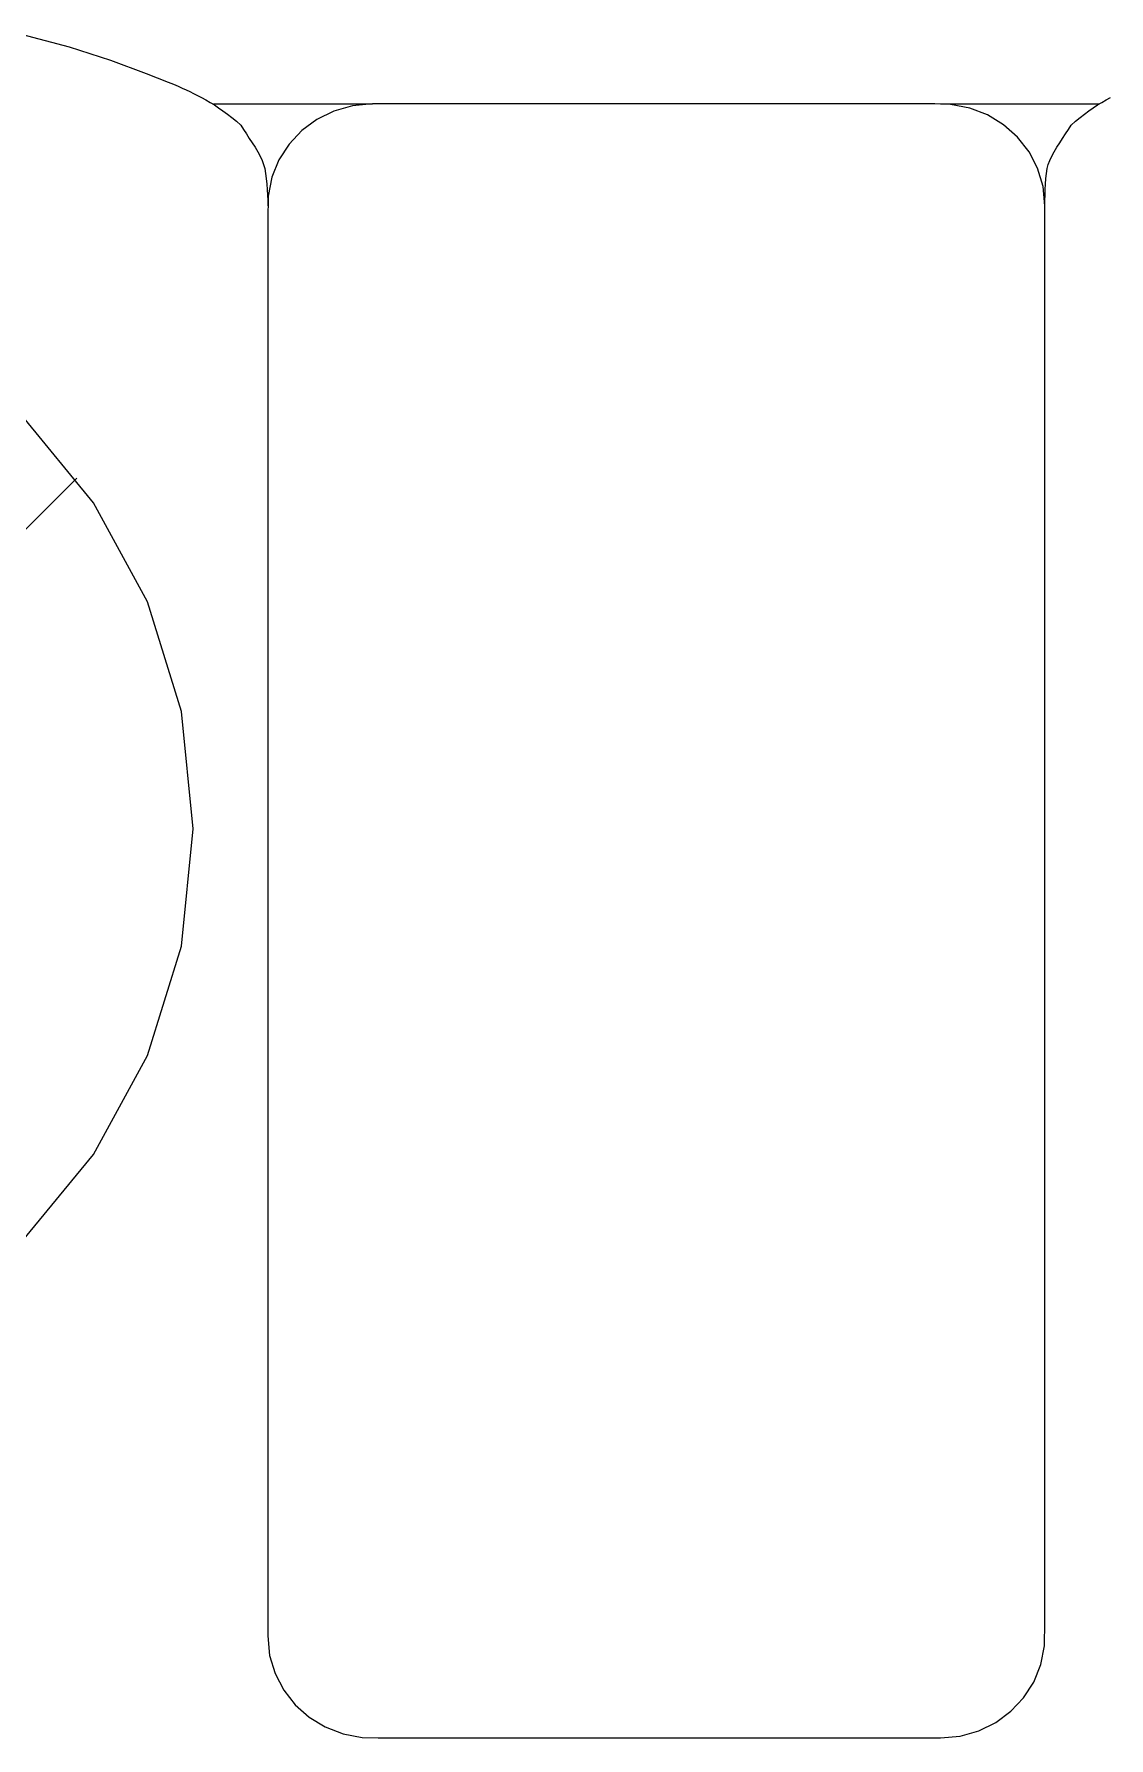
# Model space of a CAD drawing. Extents: x 1 to 47.7, y 0.2 to 35.
# Drawn here: x 30.2927 to 30.6009, y 10.9713 to 11.4601 of the extents above; entities that cross this region are included whole.
import ezdxf

# ---------------------------------------------------------------- set-up
doc = ezdxf.new("R2010")
doc.units = 0
doc.header["$MEASUREMENT"] = 0
for name, color, linetype in [('5_1___24__TARGET_LEDS___12', 7, 'CONTINUOUS'), ('6_2___8__INDEPENDENT_INPUT', 7, 'CONTINUOUS'), ('6_3___8__OPTOISO_INDEPENDE', 7, 'CONTINUOUS'), ('6_4___24__OPTOISO_INDEPEND', 7, 'CONTINUOUS'), ('6_5___8__INDEPENDENT_INPUT', 7, 'CONTINUOUS'), ('6_6___8__INDEPENDENT_INPUT', 7, 'CONTINUOUS'), ('6_7___8__OPTOISO_INDEPENDE', 7, 'CONTINUOUS'), ('6_8___8__OPTOISO_INDEPENDE', 7, 'CONTINUOUS')]:
    doc.layers.add(name, color=color, linetype=linetype)

msp = doc.modelspace()

# ---------------------------------------------------------------- linework, layer by layer
at = {"layer": '5_1___24__TARGET_LEDS___12'}
for points in [[(30.28896, 11.46008), (30.30278, 11.45641), (30.31457, 11.45259), (30.32485, 11.44878), (30.33117, 11.4463), (30.33266, 11.44568), (30.33399, 11.44512), (30.33519, 11.44459), (30.3363, 11.44408), (30.33736, 11.44357), (30.33842, 11.44305), (30.33951, 11.44248), (30.34068, 11.44187), (30.34192, 11.4412), (30.34315, 11.44049), (30.34438, 11.43974), (30.34561, 11.43893), (30.34685, 11.43806), (30.34811, 11.43713), (30.34939, 11.43614), (30.3507, 11.43508), (30.35193, 11.43392), (30.35272, 11.43267), (30.35355, 11.43141), (30.35439, 11.43014), (30.35523, 11.42887), (30.35604, 11.4276), (30.3568, 11.42634), (30.35748, 11.42508), (30.35808, 11.42384), (30.3585, 11.4227), (30.35881, 11.42147), (30.35907, 11.4201), (30.35927, 11.41862), (30.35943, 11.41706), (30.35955, 11.41546), (30.35963, 11.41385), (30.35967, 11.41229), (30.35968, 11.41079)], [(30.34414, 11.44003), (30.38969, 11.44003)], [(30.55254, 11.44003), (30.59809, 11.44003)], [(30.58253, 11.41079), (30.58254, 11.41229), (30.58256, 11.41385), (30.58261, 11.41546), (30.58269, 11.41706), (30.58281, 11.41862), (30.58298, 11.4201), (30.58321, 11.42147), (30.5835, 11.4227), (30.58392, 11.42384), (30.58452, 11.42508), (30.5852, 11.42634), (30.58596, 11.4276), (30.58677, 11.42887), (30.5876, 11.43014), (30.58845, 11.43141), (30.58928, 11.43267), (30.59007, 11.43392), (30.5913, 11.43508), (30.59261, 11.43614), (30.59389, 11.43713), (30.59515, 11.43806), (30.59639, 11.43893), (30.59762, 11.43974), (30.59885, 11.44049), (30.60008, 11.4412), (30.60132, 11.44187)], [(30.28933, 11.11392), (30.30976, 11.13865), (30.32519, 11.16703), (30.33494, 11.19839), (30.33834, 11.23208), (30.33494, 11.26578), (30.32519, 11.2972), (30.30976, 11.32564), (30.28933, 11.35043)], [(30.07065, 11.09842), (30.30492, 11.33269)]]:
    msp.add_lwpolyline(points, dxfattribs=at)
msp.add_lwpolyline([(30.58253, 11.41079), (30.58199, 11.41635), (30.58043, 11.42156), (30.57796, 11.42631), (30.57468, 11.43052), (30.57069, 11.43408), (30.56608, 11.43689), (30.56096, 11.43886), (30.55543, 11.4399), (30.55092, 11.44003), (30.53912, 11.44003), (30.51856, 11.44003), (30.49244, 11.44003), (30.46394, 11.44003), (30.43623, 11.44003), (30.41249, 11.44003), (30.39592, 11.44003), (30.38969, 11.44003), (30.38399, 11.4395), (30.37865, 11.43799), (30.37377, 11.43558), (30.36945, 11.43238), (30.3658, 11.42849), (30.36291, 11.424), (30.36088, 11.419), (30.35982, 11.41361), (30.35968, 11.40669), (30.35968, 11.37697), (30.35968, 11.32519), (30.35968, 11.25939), (30.35968, 11.18757), (30.35968, 11.11776), (30.35968, 11.05797), (30.35968, 11.01622), (30.35968, 11.00052), (30.36022, 10.99496), (30.36178, 10.98975), (30.36425, 10.985), (30.36754, 10.98079), (30.37154, 10.97723), (30.37615, 10.97442), (30.38127, 10.97245), (30.3868, 10.97141), (30.39131, 10.97128), (30.40311, 10.97128), (30.42366, 10.97128), (30.44978, 10.97128), (30.47829, 10.97128), (30.506, 10.97128), (30.52974, 10.97128), (30.54631, 10.97128), (30.55254, 10.97128), (30.55824, 10.97181), (30.56358, 10.97332), (30.56845, 10.97573), (30.57277, 10.97893), (30.57642, 10.98282), (30.57931, 10.98731), (30.58133, 10.99231), (30.58239, 10.9977), (30.58253, 11.00461), (30.58253, 11.03434), (30.58253, 11.08611), (30.58253, 11.15192), (30.58253, 11.22373), (30.58253, 11.29354), (30.58253, 11.35333), (30.58253, 11.39509)], close=True, dxfattribs=at)
at = {"layer": '6_2___8__INDEPENDENT_INPUT'}
for points in [[(30.28896, 11.46008), (30.30278, 11.45641), (30.31457, 11.45259), (30.32485, 11.44878), (30.33117, 11.4463), (30.33266, 11.44568), (30.33399, 11.44512), (30.33519, 11.44459), (30.3363, 11.44408), (30.33736, 11.44357), (30.33842, 11.44305), (30.33951, 11.44248), (30.34068, 11.44187), (30.34192, 11.4412), (30.34315, 11.44049), (30.34438, 11.43974), (30.34561, 11.43893), (30.34685, 11.43806), (30.34811, 11.43713), (30.34939, 11.43614), (30.3507, 11.43508), (30.35193, 11.43392), (30.35272, 11.43267), (30.35355, 11.43141), (30.35439, 11.43014), (30.35523, 11.42887), (30.35604, 11.4276), (30.3568, 11.42634), (30.35748, 11.42508), (30.35808, 11.42384), (30.3585, 11.4227), (30.35881, 11.42147), (30.35907, 11.4201), (30.35927, 11.41862), (30.35943, 11.41706), (30.35955, 11.41546), (30.35963, 11.41385), (30.35967, 11.41229), (30.35968, 11.41079)], [(30.34414, 11.44003), (30.38969, 11.44003)], [(30.55254, 11.44003), (30.59809, 11.44003)], [(30.58253, 11.41079), (30.58254, 11.41229), (30.58256, 11.41385), (30.58261, 11.41546), (30.58269, 11.41706), (30.58281, 11.41862), (30.58298, 11.4201), (30.58321, 11.42147), (30.5835, 11.4227), (30.58392, 11.42384), (30.58452, 11.42508), (30.5852, 11.42634), (30.58596, 11.4276), (30.58677, 11.42887), (30.5876, 11.43014), (30.58845, 11.43141), (30.58928, 11.43267), (30.59007, 11.43392), (30.5913, 11.43508), (30.59261, 11.43614), (30.59389, 11.43713), (30.59515, 11.43806), (30.59639, 11.43893), (30.59762, 11.43974), (30.59885, 11.44049), (30.60008, 11.4412), (30.60132, 11.44187)], [(30.28933, 11.11392), (30.30976, 11.13865), (30.32519, 11.16703), (30.33494, 11.19839), (30.33834, 11.23208), (30.33494, 11.26578), (30.32519, 11.2972), (30.30976, 11.32564), (30.28933, 11.35043)], [(30.07065, 11.09842), (30.30492, 11.33269)]]:
    msp.add_lwpolyline(points, dxfattribs=at)
msp.add_lwpolyline([(30.58253, 11.41079), (30.58199, 11.41635), (30.58043, 11.42156), (30.57796, 11.42631), (30.57468, 11.43052), (30.57069, 11.43408), (30.56608, 11.43689), (30.56096, 11.43886), (30.55543, 11.4399), (30.55092, 11.44003), (30.53912, 11.44003), (30.51856, 11.44003), (30.49244, 11.44003), (30.46394, 11.44003), (30.43623, 11.44003), (30.41249, 11.44003), (30.39592, 11.44003), (30.38969, 11.44003), (30.38399, 11.4395), (30.37865, 11.43799), (30.37377, 11.43558), (30.36945, 11.43238), (30.3658, 11.42849), (30.36291, 11.424), (30.36088, 11.419), (30.35982, 11.41361), (30.35968, 11.40669), (30.35968, 11.37697), (30.35968, 11.32519), (30.35968, 11.25939), (30.35968, 11.18757), (30.35968, 11.11776), (30.35968, 11.05797), (30.35968, 11.01622), (30.35968, 11.00052), (30.36022, 10.99496), (30.36178, 10.98975), (30.36425, 10.985), (30.36754, 10.98079), (30.37154, 10.97723), (30.37615, 10.97442), (30.38127, 10.97245), (30.3868, 10.97141), (30.39131, 10.97128), (30.40311, 10.97128), (30.42366, 10.97128), (30.44978, 10.97128), (30.47829, 10.97128), (30.506, 10.97128), (30.52974, 10.97128), (30.54631, 10.97128), (30.55254, 10.97128), (30.55824, 10.97181), (30.56358, 10.97332), (30.56845, 10.97573), (30.57277, 10.97893), (30.57642, 10.98282), (30.57931, 10.98731), (30.58133, 10.99231), (30.58239, 10.9977), (30.58253, 11.00461), (30.58253, 11.03434), (30.58253, 11.08611), (30.58253, 11.15192), (30.58253, 11.22373), (30.58253, 11.29354), (30.58253, 11.35333), (30.58253, 11.39509)], close=True, dxfattribs=at)
at = {"layer": '6_3___8__OPTOISO_INDEPENDE'}
for points in [[(30.28896, 11.46008), (30.30278, 11.45641), (30.31457, 11.45259), (30.32485, 11.44878), (30.33117, 11.4463), (30.33266, 11.44568), (30.33399, 11.44512), (30.33519, 11.44459), (30.3363, 11.44408), (30.33736, 11.44357), (30.33842, 11.44305), (30.33951, 11.44248), (30.34068, 11.44187), (30.34192, 11.4412), (30.34315, 11.44049), (30.34438, 11.43974), (30.34561, 11.43893), (30.34685, 11.43806), (30.34811, 11.43713), (30.34939, 11.43614), (30.3507, 11.43508), (30.35193, 11.43392), (30.35272, 11.43267), (30.35355, 11.43141), (30.35439, 11.43014), (30.35523, 11.42887), (30.35604, 11.4276), (30.3568, 11.42634), (30.35748, 11.42508), (30.35808, 11.42384), (30.3585, 11.4227), (30.35881, 11.42147), (30.35907, 11.4201), (30.35927, 11.41862), (30.35943, 11.41706), (30.35955, 11.41546), (30.35963, 11.41385), (30.35967, 11.41229), (30.35968, 11.41079)], [(30.34414, 11.44003), (30.38969, 11.44003)], [(30.55254, 11.44003), (30.59809, 11.44003)], [(30.58253, 11.41079), (30.58254, 11.41229), (30.58256, 11.41385), (30.58261, 11.41546), (30.58269, 11.41706), (30.58281, 11.41862), (30.58298, 11.4201), (30.58321, 11.42147), (30.5835, 11.4227), (30.58392, 11.42384), (30.58452, 11.42508), (30.5852, 11.42634), (30.58596, 11.4276), (30.58677, 11.42887), (30.5876, 11.43014), (30.58845, 11.43141), (30.58928, 11.43267), (30.59007, 11.43392), (30.5913, 11.43508), (30.59261, 11.43614), (30.59389, 11.43713), (30.59515, 11.43806), (30.59639, 11.43893), (30.59762, 11.43974), (30.59885, 11.44049), (30.60008, 11.4412), (30.60132, 11.44187)], [(30.28933, 11.11392), (30.30976, 11.13865), (30.32519, 11.16703), (30.33494, 11.19839), (30.33834, 11.23208), (30.33494, 11.26578), (30.32519, 11.2972), (30.30976, 11.32564), (30.28933, 11.35043)], [(30.07065, 11.09842), (30.30492, 11.33269)]]:
    msp.add_lwpolyline(points, dxfattribs=at)
msp.add_lwpolyline([(30.58253, 11.41079), (30.58199, 11.41635), (30.58043, 11.42156), (30.57796, 11.42631), (30.57468, 11.43052), (30.57069, 11.43408), (30.56608, 11.43689), (30.56096, 11.43886), (30.55543, 11.4399), (30.55092, 11.44003), (30.53912, 11.44003), (30.51856, 11.44003), (30.49244, 11.44003), (30.46394, 11.44003), (30.43623, 11.44003), (30.41249, 11.44003), (30.39592, 11.44003), (30.38969, 11.44003), (30.38399, 11.4395), (30.37865, 11.43799), (30.37377, 11.43558), (30.36945, 11.43238), (30.3658, 11.42849), (30.36291, 11.424), (30.36088, 11.419), (30.35982, 11.41361), (30.35968, 11.40669), (30.35968, 11.37697), (30.35968, 11.32519), (30.35968, 11.25939), (30.35968, 11.18757), (30.35968, 11.11776), (30.35968, 11.05797), (30.35968, 11.01622), (30.35968, 11.00052), (30.36022, 10.99496), (30.36178, 10.98975), (30.36425, 10.985), (30.36754, 10.98079), (30.37154, 10.97723), (30.37615, 10.97442), (30.38127, 10.97245), (30.3868, 10.97141), (30.39131, 10.97128), (30.40311, 10.97128), (30.42366, 10.97128), (30.44978, 10.97128), (30.47829, 10.97128), (30.506, 10.97128), (30.52974, 10.97128), (30.54631, 10.97128), (30.55254, 10.97128), (30.55824, 10.97181), (30.56358, 10.97332), (30.56845, 10.97573), (30.57277, 10.97893), (30.57642, 10.98282), (30.57931, 10.98731), (30.58133, 10.99231), (30.58239, 10.9977), (30.58253, 11.00461), (30.58253, 11.03434), (30.58253, 11.08611), (30.58253, 11.15192), (30.58253, 11.22373), (30.58253, 11.29354), (30.58253, 11.35333), (30.58253, 11.39509)], close=True, dxfattribs=at)
at = {"layer": '6_4___24__OPTOISO_INDEPEND'}
for points in [[(30.28896, 11.46008), (30.30278, 11.45641), (30.31457, 11.45259), (30.32485, 11.44878), (30.33117, 11.4463), (30.33266, 11.44568), (30.33399, 11.44512), (30.33519, 11.44459), (30.3363, 11.44408), (30.33736, 11.44357), (30.33842, 11.44305), (30.33951, 11.44248), (30.34068, 11.44187), (30.34192, 11.4412), (30.34315, 11.44049), (30.34438, 11.43974), (30.34561, 11.43893), (30.34685, 11.43806), (30.34811, 11.43713), (30.34939, 11.43614), (30.3507, 11.43508), (30.35193, 11.43392), (30.35272, 11.43267), (30.35355, 11.43141), (30.35439, 11.43014), (30.35523, 11.42887), (30.35604, 11.4276), (30.3568, 11.42634), (30.35748, 11.42508), (30.35808, 11.42384), (30.3585, 11.4227), (30.35881, 11.42147), (30.35907, 11.4201), (30.35927, 11.41862), (30.35943, 11.41706), (30.35955, 11.41546), (30.35963, 11.41385), (30.35967, 11.41229), (30.35968, 11.41079)], [(30.34414, 11.44003), (30.38969, 11.44003)], [(30.55254, 11.44003), (30.59809, 11.44003)], [(30.58253, 11.41079), (30.58254, 11.41229), (30.58256, 11.41385), (30.58261, 11.41546), (30.58269, 11.41706), (30.58281, 11.41862), (30.58298, 11.4201), (30.58321, 11.42147), (30.5835, 11.4227), (30.58392, 11.42384), (30.58452, 11.42508), (30.5852, 11.42634), (30.58596, 11.4276), (30.58677, 11.42887), (30.5876, 11.43014), (30.58845, 11.43141), (30.58928, 11.43267), (30.59007, 11.43392), (30.5913, 11.43508), (30.59261, 11.43614), (30.59389, 11.43713), (30.59515, 11.43806), (30.59639, 11.43893), (30.59762, 11.43974), (30.59885, 11.44049), (30.60008, 11.4412), (30.60132, 11.44187)], [(30.28933, 11.11392), (30.30976, 11.13865), (30.32519, 11.16703), (30.33494, 11.19839), (30.33834, 11.23208), (30.33494, 11.26578), (30.32519, 11.2972), (30.30976, 11.32564), (30.28933, 11.35043)], [(30.07065, 11.09842), (30.30492, 11.33269)]]:
    msp.add_lwpolyline(points, dxfattribs=at)
msp.add_lwpolyline([(30.58253, 11.41079), (30.58199, 11.41635), (30.58043, 11.42156), (30.57796, 11.42631), (30.57468, 11.43052), (30.57069, 11.43408), (30.56608, 11.43689), (30.56096, 11.43886), (30.55543, 11.4399), (30.55092, 11.44003), (30.53912, 11.44003), (30.51856, 11.44003), (30.49244, 11.44003), (30.46394, 11.44003), (30.43623, 11.44003), (30.41249, 11.44003), (30.39592, 11.44003), (30.38969, 11.44003), (30.38399, 11.4395), (30.37865, 11.43799), (30.37377, 11.43558), (30.36945, 11.43238), (30.3658, 11.42849), (30.36291, 11.424), (30.36088, 11.419), (30.35982, 11.41361), (30.35968, 11.40669), (30.35968, 11.37697), (30.35968, 11.32519), (30.35968, 11.25939), (30.35968, 11.18757), (30.35968, 11.11776), (30.35968, 11.05797), (30.35968, 11.01622), (30.35968, 11.00052), (30.36022, 10.99496), (30.36178, 10.98975), (30.36425, 10.985), (30.36754, 10.98079), (30.37154, 10.97723), (30.37615, 10.97442), (30.38127, 10.97245), (30.3868, 10.97141), (30.39131, 10.97128), (30.40311, 10.97128), (30.42366, 10.97128), (30.44978, 10.97128), (30.47829, 10.97128), (30.506, 10.97128), (30.52974, 10.97128), (30.54631, 10.97128), (30.55254, 10.97128), (30.55824, 10.97181), (30.56358, 10.97332), (30.56845, 10.97573), (30.57277, 10.97893), (30.57642, 10.98282), (30.57931, 10.98731), (30.58133, 10.99231), (30.58239, 10.9977), (30.58253, 11.00461), (30.58253, 11.03434), (30.58253, 11.08611), (30.58253, 11.15192), (30.58253, 11.22373), (30.58253, 11.29354), (30.58253, 11.35333), (30.58253, 11.39509)], close=True, dxfattribs=at)
at = {"layer": '6_5___8__INDEPENDENT_INPUT'}
for points in [[(30.28896, 11.46008), (30.30278, 11.45641), (30.31457, 11.45259), (30.32485, 11.44878), (30.33117, 11.4463), (30.33266, 11.44568), (30.33399, 11.44512), (30.33519, 11.44459), (30.3363, 11.44408), (30.33736, 11.44357), (30.33842, 11.44305), (30.33951, 11.44248), (30.34068, 11.44187), (30.34192, 11.4412), (30.34315, 11.44049), (30.34438, 11.43974), (30.34561, 11.43893), (30.34685, 11.43806), (30.34811, 11.43713), (30.34939, 11.43614), (30.3507, 11.43508), (30.35193, 11.43392), (30.35272, 11.43267), (30.35355, 11.43141), (30.35439, 11.43014), (30.35523, 11.42887), (30.35604, 11.4276), (30.3568, 11.42634), (30.35748, 11.42508), (30.35808, 11.42384), (30.3585, 11.4227), (30.35881, 11.42147), (30.35907, 11.4201), (30.35927, 11.41862), (30.35943, 11.41706), (30.35955, 11.41546), (30.35963, 11.41385), (30.35967, 11.41229), (30.35968, 11.41079)], [(30.34414, 11.44003), (30.38969, 11.44003)], [(30.55254, 11.44003), (30.59809, 11.44003)], [(30.58253, 11.41079), (30.58254, 11.41229), (30.58256, 11.41385), (30.58261, 11.41546), (30.58269, 11.41706), (30.58281, 11.41862), (30.58298, 11.4201), (30.58321, 11.42147), (30.5835, 11.4227), (30.58392, 11.42384), (30.58452, 11.42508), (30.5852, 11.42634), (30.58596, 11.4276), (30.58677, 11.42887), (30.5876, 11.43014), (30.58845, 11.43141), (30.58928, 11.43267), (30.59007, 11.43392), (30.5913, 11.43508), (30.59261, 11.43614), (30.59389, 11.43713), (30.59515, 11.43806), (30.59639, 11.43893), (30.59762, 11.43974), (30.59885, 11.44049), (30.60008, 11.4412), (30.60132, 11.44187)], [(30.28933, 11.11392), (30.30976, 11.13865), (30.32519, 11.16703), (30.33494, 11.19839), (30.33834, 11.23208), (30.33494, 11.26578), (30.32519, 11.2972), (30.30976, 11.32564), (30.28933, 11.35043)], [(30.07065, 11.09842), (30.30492, 11.33269)]]:
    msp.add_lwpolyline(points, dxfattribs=at)
msp.add_lwpolyline([(30.58253, 11.41079), (30.58199, 11.41635), (30.58043, 11.42156), (30.57796, 11.42631), (30.57468, 11.43052), (30.57069, 11.43408), (30.56608, 11.43689), (30.56096, 11.43886), (30.55543, 11.4399), (30.55092, 11.44003), (30.53912, 11.44003), (30.51856, 11.44003), (30.49244, 11.44003), (30.46394, 11.44003), (30.43623, 11.44003), (30.41249, 11.44003), (30.39592, 11.44003), (30.38969, 11.44003), (30.38399, 11.4395), (30.37865, 11.43799), (30.37377, 11.43558), (30.36945, 11.43238), (30.3658, 11.42849), (30.36291, 11.424), (30.36088, 11.419), (30.35982, 11.41361), (30.35968, 11.40669), (30.35968, 11.37697), (30.35968, 11.32519), (30.35968, 11.25939), (30.35968, 11.18757), (30.35968, 11.11776), (30.35968, 11.05797), (30.35968, 11.01622), (30.35968, 11.00052), (30.36022, 10.99496), (30.36178, 10.98975), (30.36425, 10.985), (30.36754, 10.98079), (30.37154, 10.97723), (30.37615, 10.97442), (30.38127, 10.97245), (30.3868, 10.97141), (30.39131, 10.97128), (30.40311, 10.97128), (30.42366, 10.97128), (30.44978, 10.97128), (30.47829, 10.97128), (30.506, 10.97128), (30.52974, 10.97128), (30.54631, 10.97128), (30.55254, 10.97128), (30.55824, 10.97181), (30.56358, 10.97332), (30.56845, 10.97573), (30.57277, 10.97893), (30.57642, 10.98282), (30.57931, 10.98731), (30.58133, 10.99231), (30.58239, 10.9977), (30.58253, 11.00461), (30.58253, 11.03434), (30.58253, 11.08611), (30.58253, 11.15192), (30.58253, 11.22373), (30.58253, 11.29354), (30.58253, 11.35333), (30.58253, 11.39509)], close=True, dxfattribs=at)
at = {"layer": '6_6___8__INDEPENDENT_INPUT'}
for points in [[(30.28896, 11.46008), (30.30278, 11.45641), (30.31457, 11.45259), (30.32485, 11.44878), (30.33117, 11.4463), (30.33266, 11.44568), (30.33399, 11.44512), (30.33519, 11.44459), (30.3363, 11.44408), (30.33736, 11.44357), (30.33842, 11.44305), (30.33951, 11.44248), (30.34068, 11.44187), (30.34192, 11.4412), (30.34315, 11.44049), (30.34438, 11.43974), (30.34561, 11.43893), (30.34685, 11.43806), (30.34811, 11.43713), (30.34939, 11.43614), (30.3507, 11.43508), (30.35193, 11.43392), (30.35272, 11.43267), (30.35355, 11.43141), (30.35439, 11.43014), (30.35523, 11.42887), (30.35604, 11.4276), (30.3568, 11.42634), (30.35748, 11.42508), (30.35808, 11.42384), (30.3585, 11.4227), (30.35881, 11.42147), (30.35907, 11.4201), (30.35927, 11.41862), (30.35943, 11.41706), (30.35955, 11.41546), (30.35963, 11.41385), (30.35967, 11.41229), (30.35968, 11.41079)], [(30.34414, 11.44003), (30.38969, 11.44003)], [(30.55254, 11.44003), (30.59809, 11.44003)], [(30.58253, 11.41079), (30.58254, 11.41229), (30.58256, 11.41385), (30.58261, 11.41546), (30.58269, 11.41706), (30.58281, 11.41862), (30.58298, 11.4201), (30.58321, 11.42147), (30.5835, 11.4227), (30.58392, 11.42384), (30.58452, 11.42508), (30.5852, 11.42634), (30.58596, 11.4276), (30.58677, 11.42887), (30.5876, 11.43014), (30.58845, 11.43141), (30.58928, 11.43267), (30.59007, 11.43392), (30.5913, 11.43508), (30.59261, 11.43614), (30.59389, 11.43713), (30.59515, 11.43806), (30.59639, 11.43893), (30.59762, 11.43974), (30.59885, 11.44049), (30.60008, 11.4412), (30.60132, 11.44187)], [(30.28933, 11.11392), (30.30976, 11.13865), (30.32519, 11.16703), (30.33494, 11.19839), (30.33834, 11.23208), (30.33494, 11.26578), (30.32519, 11.2972), (30.30976, 11.32564), (30.28933, 11.35043)], [(30.07065, 11.09842), (30.30492, 11.33269)]]:
    msp.add_lwpolyline(points, dxfattribs=at)
msp.add_lwpolyline([(30.58253, 11.41079), (30.58199, 11.41635), (30.58043, 11.42156), (30.57796, 11.42631), (30.57468, 11.43052), (30.57069, 11.43408), (30.56608, 11.43689), (30.56096, 11.43886), (30.55543, 11.4399), (30.55092, 11.44003), (30.53912, 11.44003), (30.51856, 11.44003), (30.49244, 11.44003), (30.46394, 11.44003), (30.43623, 11.44003), (30.41249, 11.44003), (30.39592, 11.44003), (30.38969, 11.44003), (30.38399, 11.4395), (30.37865, 11.43799), (30.37377, 11.43558), (30.36945, 11.43238), (30.3658, 11.42849), (30.36291, 11.424), (30.36088, 11.419), (30.35982, 11.41361), (30.35968, 11.40669), (30.35968, 11.37697), (30.35968, 11.32519), (30.35968, 11.25939), (30.35968, 11.18757), (30.35968, 11.11776), (30.35968, 11.05797), (30.35968, 11.01622), (30.35968, 11.00052), (30.36022, 10.99496), (30.36178, 10.98975), (30.36425, 10.985), (30.36754, 10.98079), (30.37154, 10.97723), (30.37615, 10.97442), (30.38127, 10.97245), (30.3868, 10.97141), (30.39131, 10.97128), (30.40311, 10.97128), (30.42366, 10.97128), (30.44978, 10.97128), (30.47829, 10.97128), (30.506, 10.97128), (30.52974, 10.97128), (30.54631, 10.97128), (30.55254, 10.97128), (30.55824, 10.97181), (30.56358, 10.97332), (30.56845, 10.97573), (30.57277, 10.97893), (30.57642, 10.98282), (30.57931, 10.98731), (30.58133, 10.99231), (30.58239, 10.9977), (30.58253, 11.00461), (30.58253, 11.03434), (30.58253, 11.08611), (30.58253, 11.15192), (30.58253, 11.22373), (30.58253, 11.29354), (30.58253, 11.35333), (30.58253, 11.39509)], close=True, dxfattribs=at)
at = {"layer": '6_7___8__OPTOISO_INDEPENDE'}
for points in [[(30.28896, 11.46008), (30.30278, 11.45641), (30.31457, 11.45259), (30.32485, 11.44878), (30.33117, 11.4463), (30.33266, 11.44568), (30.33399, 11.44512), (30.33519, 11.44459), (30.3363, 11.44408), (30.33736, 11.44357), (30.33842, 11.44305), (30.33951, 11.44248), (30.34068, 11.44187), (30.34192, 11.4412), (30.34315, 11.44049), (30.34438, 11.43974), (30.34561, 11.43893), (30.34685, 11.43806), (30.34811, 11.43713), (30.34939, 11.43614), (30.3507, 11.43508), (30.35193, 11.43392), (30.35272, 11.43267), (30.35355, 11.43141), (30.35439, 11.43014), (30.35523, 11.42887), (30.35604, 11.4276), (30.3568, 11.42634), (30.35748, 11.42508), (30.35808, 11.42384), (30.3585, 11.4227), (30.35881, 11.42147), (30.35907, 11.4201), (30.35927, 11.41862), (30.35943, 11.41706), (30.35955, 11.41546), (30.35963, 11.41385), (30.35967, 11.41229), (30.35968, 11.41079)], [(30.34414, 11.44003), (30.38969, 11.44003)], [(30.55254, 11.44003), (30.59809, 11.44003)], [(30.58253, 11.41079), (30.58254, 11.41229), (30.58256, 11.41385), (30.58261, 11.41546), (30.58269, 11.41706), (30.58281, 11.41862), (30.58298, 11.4201), (30.58321, 11.42147), (30.5835, 11.4227), (30.58392, 11.42384), (30.58452, 11.42508), (30.5852, 11.42634), (30.58596, 11.4276), (30.58677, 11.42887), (30.5876, 11.43014), (30.58845, 11.43141), (30.58928, 11.43267), (30.59007, 11.43392), (30.5913, 11.43508), (30.59261, 11.43614), (30.59389, 11.43713), (30.59515, 11.43806), (30.59639, 11.43893), (30.59762, 11.43974), (30.59885, 11.44049), (30.60008, 11.4412), (30.60132, 11.44187)], [(30.28933, 11.11392), (30.30976, 11.13865), (30.32519, 11.16703), (30.33494, 11.19839), (30.33834, 11.23208), (30.33494, 11.26578), (30.32519, 11.2972), (30.30976, 11.32564), (30.28933, 11.35043)], [(30.07065, 11.09842), (30.30492, 11.33269)]]:
    msp.add_lwpolyline(points, dxfattribs=at)
msp.add_lwpolyline([(30.58253, 11.41079), (30.58199, 11.41635), (30.58043, 11.42156), (30.57796, 11.42631), (30.57468, 11.43052), (30.57069, 11.43408), (30.56608, 11.43689), (30.56096, 11.43886), (30.55543, 11.4399), (30.55092, 11.44003), (30.53912, 11.44003), (30.51856, 11.44003), (30.49244, 11.44003), (30.46394, 11.44003), (30.43623, 11.44003), (30.41249, 11.44003), (30.39592, 11.44003), (30.38969, 11.44003), (30.38399, 11.4395), (30.37865, 11.43799), (30.37377, 11.43558), (30.36945, 11.43238), (30.3658, 11.42849), (30.36291, 11.424), (30.36088, 11.419), (30.35982, 11.41361), (30.35968, 11.40669), (30.35968, 11.37697), (30.35968, 11.32519), (30.35968, 11.25939), (30.35968, 11.18757), (30.35968, 11.11776), (30.35968, 11.05797), (30.35968, 11.01622), (30.35968, 11.00052), (30.36022, 10.99496), (30.36178, 10.98975), (30.36425, 10.985), (30.36754, 10.98079), (30.37154, 10.97723), (30.37615, 10.97442), (30.38127, 10.97245), (30.3868, 10.97141), (30.39131, 10.97128), (30.40311, 10.97128), (30.42366, 10.97128), (30.44978, 10.97128), (30.47829, 10.97128), (30.506, 10.97128), (30.52974, 10.97128), (30.54631, 10.97128), (30.55254, 10.97128), (30.55824, 10.97181), (30.56358, 10.97332), (30.56845, 10.97573), (30.57277, 10.97893), (30.57642, 10.98282), (30.57931, 10.98731), (30.58133, 10.99231), (30.58239, 10.9977), (30.58253, 11.00461), (30.58253, 11.03434), (30.58253, 11.08611), (30.58253, 11.15192), (30.58253, 11.22373), (30.58253, 11.29354), (30.58253, 11.35333), (30.58253, 11.39509)], close=True, dxfattribs=at)
at = {"layer": '6_8___8__OPTOISO_INDEPENDE'}
for points in [[(30.28896, 11.46008), (30.30278, 11.45641), (30.31457, 11.45259), (30.32485, 11.44878), (30.33117, 11.4463), (30.33266, 11.44568), (30.33399, 11.44512), (30.33519, 11.44459), (30.3363, 11.44408), (30.33736, 11.44357), (30.33842, 11.44305), (30.33951, 11.44248), (30.34068, 11.44187), (30.34192, 11.4412), (30.34315, 11.44049), (30.34438, 11.43974), (30.34561, 11.43893), (30.34685, 11.43806), (30.34811, 11.43713), (30.34939, 11.43614), (30.3507, 11.43508), (30.35193, 11.43392), (30.35272, 11.43267), (30.35355, 11.43141), (30.35439, 11.43014), (30.35523, 11.42887), (30.35604, 11.4276), (30.3568, 11.42634), (30.35748, 11.42508), (30.35808, 11.42384), (30.3585, 11.4227), (30.35881, 11.42147), (30.35907, 11.4201), (30.35927, 11.41862), (30.35943, 11.41706), (30.35955, 11.41546), (30.35963, 11.41385), (30.35967, 11.41229), (30.35968, 11.41079)], [(30.34414, 11.44003), (30.38969, 11.44003)], [(30.55254, 11.44003), (30.59809, 11.44003)], [(30.58253, 11.41079), (30.58254, 11.41229), (30.58256, 11.41385), (30.58261, 11.41546), (30.58269, 11.41706), (30.58281, 11.41862), (30.58298, 11.4201), (30.58321, 11.42147), (30.5835, 11.4227), (30.58392, 11.42384), (30.58452, 11.42508), (30.5852, 11.42634), (30.58596, 11.4276), (30.58677, 11.42887), (30.5876, 11.43014), (30.58845, 11.43141), (30.58928, 11.43267), (30.59007, 11.43392), (30.5913, 11.43508), (30.59261, 11.43614), (30.59389, 11.43713), (30.59515, 11.43806), (30.59639, 11.43893), (30.59762, 11.43974), (30.59885, 11.44049), (30.60008, 11.4412), (30.60132, 11.44187)], [(30.28933, 11.11392), (30.30976, 11.13865), (30.32519, 11.16703), (30.33494, 11.19839), (30.33834, 11.23208), (30.33494, 11.26578), (30.32519, 11.2972), (30.30976, 11.32564), (30.28933, 11.35043)], [(30.07065, 11.09842), (30.30492, 11.33269)]]:
    msp.add_lwpolyline(points, dxfattribs=at)
msp.add_lwpolyline([(30.58253, 11.41079), (30.58199, 11.41635), (30.58043, 11.42156), (30.57796, 11.42631), (30.57468, 11.43052), (30.57069, 11.43408), (30.56608, 11.43689), (30.56096, 11.43886), (30.55543, 11.4399), (30.55092, 11.44003), (30.53912, 11.44003), (30.51856, 11.44003), (30.49244, 11.44003), (30.46394, 11.44003), (30.43623, 11.44003), (30.41249, 11.44003), (30.39592, 11.44003), (30.38969, 11.44003), (30.38399, 11.4395), (30.37865, 11.43799), (30.37377, 11.43558), (30.36945, 11.43238), (30.3658, 11.42849), (30.36291, 11.424), (30.36088, 11.419), (30.35982, 11.41361), (30.35968, 11.40669), (30.35968, 11.37697), (30.35968, 11.32519), (30.35968, 11.25939), (30.35968, 11.18757), (30.35968, 11.11776), (30.35968, 11.05797), (30.35968, 11.01622), (30.35968, 11.00052), (30.36022, 10.99496), (30.36178, 10.98975), (30.36425, 10.985), (30.36754, 10.98079), (30.37154, 10.97723), (30.37615, 10.97442), (30.38127, 10.97245), (30.3868, 10.97141), (30.39131, 10.97128), (30.40311, 10.97128), (30.42366, 10.97128), (30.44978, 10.97128), (30.47829, 10.97128), (30.506, 10.97128), (30.52974, 10.97128), (30.54631, 10.97128), (30.55254, 10.97128), (30.55824, 10.97181), (30.56358, 10.97332), (30.56845, 10.97573), (30.57277, 10.97893), (30.57642, 10.98282), (30.57931, 10.98731), (30.58133, 10.99231), (30.58239, 10.9977), (30.58253, 11.00461), (30.58253, 11.03434), (30.58253, 11.08611), (30.58253, 11.15192), (30.58253, 11.22373), (30.58253, 11.29354), (30.58253, 11.35333), (30.58253, 11.39509)], close=True, dxfattribs=at)

doc.saveas('drawing.dxf')
